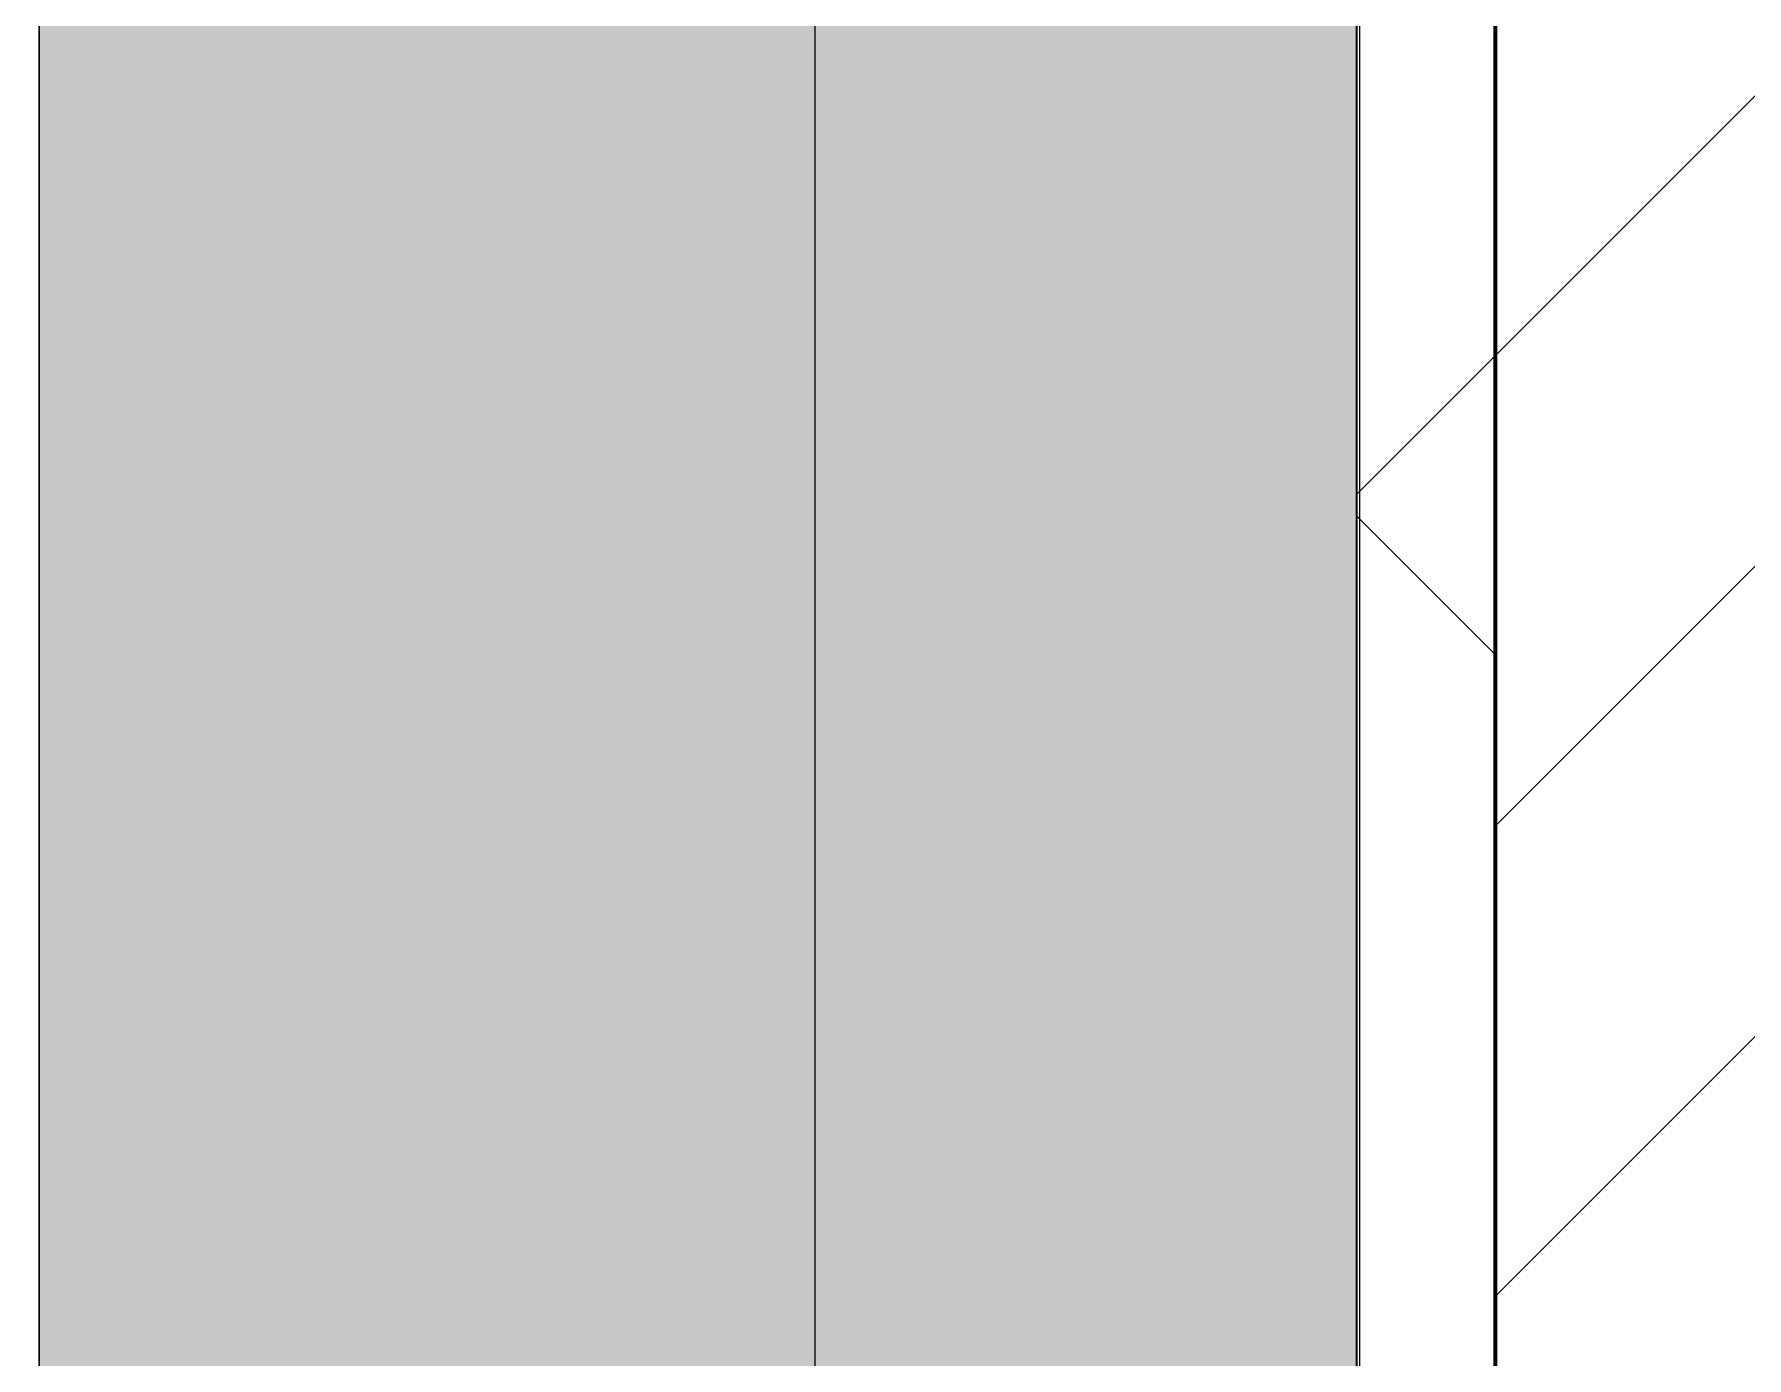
# Model space of a CAD drawing. Header units: millimetres. Extents: x -794334 to -714814, y -17806 to 22403.
# Drawn here: x -749299 to -748681, y 6057 to 6534 of the extents above; entities that cross this region are included whole.
import ezdxf
from ezdxf.xclip import XClip

# ---------------------------------------------------------------- set-up
doc = ezdxf.new("R2010")
doc.units = ezdxf.units.MM
doc.header["$XCLIPFRAME"] = 0
for name, color, linetype, lineweight in [('A-GENM', 1, 'Continuous', 9), ('A-GLAZ-CURT', 2, 'Continuous', 9), ('A-WALL', 5, 'Continuous', 35), ('A-WALL-FNSH', 2, 'Continuous', 35), ('A-WALL-PATT', 1, 'Continuous', 35)]:
    doc.layers.add(name, color=color, linetype=linetype, lineweight=lineweight)
doc.layers.add('A11_ALU.SOLID SHEET', color=2, linetype='Continuous')

# ---------------------------------------------------------------- blocks, each defined once
blk = doc.blocks.new('PPLS-PP19_Custom Tile Pattern - Custom Tile Pattern-V118-4252-01 ENLARGED CONCOURSE LEVEL - REFLECTED CEILING PLAN - SHEET 3')
at = {"layer": 'A-GLAZ-CURT'}
for p, q in [((-300, 0), (300, 0)), ((300, 0), (-300, 0)), ((195.99, 0), (213.31, 0)), ((213.31, 0), (195.99, 0)), ((230.06, 0), (300, 0)), ((-300, -50), (300, -50)), ((300, -50), (-300, -50))]:
    blk.add_line(p, q, dxfattribs=at)
for points, knots in [([(76.63, 0), (74.8, 0), (67.65, 0), (53.52, 0), (37, 0), (24.07, 0), (12.82, 0), (-2.9, 0), (-20.62, 0), (-32.81, 0), (-44.85, 0), (-51.43, 0), (-51.79, 0)], [-3095.572228, -3095.572228, -3095.572228, -3095.572228, -2950.589685, -2634.532728, -2313.748533, -2106.613311, -1925.670641, -1617.263037, -1290.787923, -1039.307308, -819.71621, -644.910881, -644.910881, -644.910881, -644.910881]), ([(-36.78, 0), (-32.43, 0), (-19.22, 0), (8.83, 0), (43.36, 0), (70.92, 0), (82.12, 0), (83.66, 0)], [-6191.144455, -6191.144455, -6191.144455, -6191.144455, -5862.463379, -5340.621928, -4573.028122, -4094.177415, -3869.465285, -3869.465285, -3869.465285, -3869.465285]), ([(70.61, 0), (66.16, 0), (55.8, 0), (39.61, 0), (24.74, 0), (2.64, 0), (-17.84, 0), (-30.57, 0), (-31.82, 0), (-32, 0)], [-4647.237329, -4647.237329, -4647.237329, -4647.237329, -4326.416877, -4098.545751, -3766.694881, -3333.063701, -2994.501669, -2698.150104, -2614.070998, -2614.070998, -2614.070998, -2614.070998]), ([(-30.52, 0), (-27.11, 0), (-17.83, 0), (5.99, 0), (22.06, 0), (37.44, 0), (45.92, 0), (57.76, 0), (64.47, 0), (72.74, 0), (75.22, 0), (76.03, 0), (76.21, 0)], [-2323.618664, -2323.618664, -2323.618664, -2323.618664, -2142.497158, -1716.209403, -1206.526904, -1089.329421, -901.315459, -753.071572, -495.328968, -421.953223, -334.951786, -290.452333, -290.452333, -290.452333, -290.452333]), ([(103.09, 0), (101.08, 0), (86.31, 0), (63.34, 0), (35.84, 0), (12, 0), (3.08, 0), (-1.67, 0), (-2.25, 0)], [-375.435014, -375.435014, -375.435014, -375.435014, -369.147452, -330.153101, -307.516438, -285.83788, -246.234814, -234.646884, -234.646884, -234.646884, -234.646884]), ([(3, 0), (3.81, 0), (16.33, 0), (42.82, 0), (88.72, 0), (120.63, 0), (138.28, 0), (138.53, 0)], [-432.383296, -432.383296, -432.383296, -432.383296, -429.606584, -390.253598, -346.313304, -291.370682, -290.5735, -290.5735, -290.5735, -290.5735]), ([(84.98, 0), (84.21, 0), (80.98, 0), (74.4, 0), (62.26, 0), (51.85, 0), (43.81, 0), (29.53, 0), (20.67, 0), (18.85, 0), (18.16, 0)], [-7205.068504, -7205.068504, -7205.068504, -7205.068504, -7135.649961, -6924.452779, -6738.82075, -6548.303034, -6314.283804, -6135.05769, -5972.647715, -5832.674503, -5832.674503, -5832.674503, -5832.674503]), ([(27.44, 0), (27.9, 0), (29.54, 0), (38.07, 0), (53.39, 0), (71.67, 0), (83.41, 0), (85.01, 0), (85.91, 0)], [-5037.309798, -5037.309798, -5037.309798, -5037.309798, -4887.603822, -4705.298446, -4353.683244, -3960.84581, -3759.045785, -3446.580388, -3446.580388, -3446.580388, -3446.580388]), ([(27.89, 0), (29.09, 0), (33.4, 0), (48.37, 0), (66.56, 0), (80, 0), (86.01, 0)], [-147.777612, -147.777612, -147.777612, -147.777612, -135.792042, -118.513713, -97.899267, -80.170409, -80.170409, -80.170409, -80.170409]), ([(136.44, 0), (121.66, 0), (86.93, 0), (51.16, 0), (31.18, 0)], [-106.750556, -106.750556, -106.750556, -106.750556, -59.610984, 0, 0, 0, 0]), ([(168.37, 0), (167.68, 0), (162.47, 0), (147.02, 0), (109.77, 0), (76.86, 0), (57.82, 0), (46.51, 0), (41.18, 0), (36.02, 0), (35.54, 0), (35.54, 0)], [-543.375029, -543.375029, -543.375029, -543.375029, -530.793311, -458.593899, -401.860199, -357.622665, -341.267687, -334.000314, -326.15566, -319.318397, -317.489778, -317.489778, -317.489778, -317.489778]), ([(36.29, 0), (37.77, 0), (48.82, 0), (63.31, 0), (77.21, 0), (85.43, 0)], [-314.598523, -314.598523, -314.598523, -314.598523, -305.899624, -287.17622, -255.559425, -255.559425, -255.559425, -255.559425]), ([(76.22, 0), (75.58, 0), (73.64, 0), (71.05, 0), (70.61, 0)], [-193.634889, -193.634889, -193.634889, -193.634889, -31.537676, 0, 0, 0, 0]), ([(86.02, 0), (87.39, 0), (102.76, 0), (124.45, 0), (132.42, 0), (134.6, 0)], [-254.801094, -254.801094, -254.801094, -254.801094, -249.500363, -194.761443, -152.241002, -152.241002, -152.241002, -152.241002]), ([(114.39, 0), (114.2, 0), (112.08, 0), (105.42, 0), (93.75, 0), (89.2, 0), (86.03, 0)], [-8148.58938, -8148.58938, -8148.58938, -8148.58938, -8105.191388, -7723.759874, -7531.75727, -7237.043994, -7237.043994, -7237.043994, -7237.043994]), ([(86.3, 0), (91.76, 0), (105.16, 0), (116.36, 0), (128.63, 0), (128.95, 0)], [-79.87979, -79.87979, -79.87979, -79.87979, -63.759246, -39.050993, -35.895543, -35.895543, -35.895543, -35.895543]), ([(94.4, 0), (94.4, 0), (94.64, 0), (99.11, 0), (108.97, 0), (120.79, 0), (139.94, 0), (155.95, 0), (166.39, 0), (169.03, 0)], [-2348.345796, -2348.345796, -2348.345796, -2348.345796, -2310.419338, -2233.599744, -2052.234781, -1843.028543, -1530.39897, -1095.004608, -943.137827, -943.137827, -943.137827, -943.137827]), ([(129.02, 0), (129.02, 0), (124.41, 0), (122.35, 0), (114.96, 0), (108.04, 0), (103.09, 0)], [-35.386604, -35.386604, -35.386604, -35.386604, -31.430235, -22.807238, -15.488593, 0, 0, 0, 0]), ([(157.9, 0), (156.77, 0), (151.67, 0), (143.29, 0), (134.04, 0), (126.24, 0), (118.6, 0), (114.23, 0), (111.98, 0), (105.66, 0), (105.23, 0), (105.23, 0)], [-10292.955006, -10292.955006, -10292.955006, -10292.955006, -10098.273015, -9847.788484, -9677.714971, -9567.007022, -9453.21225, -9220.200448, -9012.77275, -8966.157302, -8929.495943, -8929.495943, -8929.495943, -8929.495943]), ([(105.26, 0), (105.52, 0), (111.01, 0), (112.65, 0), (113.59, 0)], [-8920.561005, -8920.561005, -8920.561005, -8920.561005, -8814.835624, -8577.462505, -8577.462505, -8577.462505, -8577.462505]), ([(128.58, 0), (128.8, 0), (130.16, 0), (139.26, 0), (152.67, 0), (161.24, 0), (162.19, 0), (162.75, 0)], [-633.326174, -633.326174, -633.326174, -633.326174, -627.736123, -618.981161, -602.094757, -592.980799, -581.414464, -581.414464, -581.414464, -581.414464]), ([(137.1, 0), (136, 0), (133.64, 0), (129.87, 0), (129.11, 0)], [-670.405967, -670.405967, -670.405967, -670.405967, -651.020627, -640.742133, -640.742133, -640.742133, -640.742133]), ([(169.06, 0), (168.35, 0), (166.29, 0), (161.95, 0), (161.28, 0), (158.35, 0), (157.85, 0), (157.77, 0)], [-10877.457703, -10877.457703, -10877.457703, -10877.457703, -10839.086983, -10768.332124, -10666.779182, -10580.760289, -10550.278881, -10550.278881, -10550.278881, -10550.278881]), ([(300, 0), (286.53, 0), (254.22, 0), (207.11, 0), (177.41, 0), (159.34, 0), (158.33, 0), (158.3, 0)], [-285.253232, -285.253232, -285.253232, -285.253232, -244.693688, -187.987675, -143.776725, -129.632772, -123.352749, -123.352749, -123.352749, -123.352749]), ([(159.07, 0), (159.13, 0), (160.84, 0), (164, 0), (167.97, 0), (168.98, 0)], [-115.643202, -115.643202, -115.643202, -115.643202, -114.681583, -87.660824, -79.288999, -79.288999, -79.288999, -79.288999]), ([(162.75, 0), (165.4, 0), (170.91, 0), (172.61, 0), (172.61, 0)], [-111.264224, -111.264224, -111.264224, -111.264224, -56.742688, -19.085662, -19.085662, -19.085662, -19.085662]), ([(247.1, 0), (246.76, 0), (245.04, 0), (238.34, 0), (226.56, 0), (221.1, 0), (200.27, 0), (182.99, 0), (174.28, 0), (169.7, 0), (169, 0)], [-9649.085549, -9649.085549, -9649.085549, -9649.085549, -9581.591397, -9406.094246, -9221.510254, -9016.44624, -8717.832359, -8253.978395, -8152.463617, -8070.337978, -8070.337978, -8070.337978, -8070.337978]), ([(215.22, 0), (214.62, 0), (210.55, 0), (203.98, 0), (187.54, 0), (175.3, 0), (169.49, 0)], [-203.825446, -203.825446, -203.825446, -203.825446, -198.527383, -184.406837, -162.427601, -142.916156, -142.916156, -142.916156, -142.916156]), ([(169.79, 0), (171.26, 0), (176.13, 0), (185.98, 0), (208.82, 0), (219.42, 0), (230.06, 0)], [-77.095468, -77.095468, -77.095468, -77.095468, -65.295536, -41.623857, -24.459831, 0, 0, 0, 0]), ([(169.82, 0), (176.7, 0), (186.92, 0), (193.62, 0), (194.69, 0), (194.79, 0)], [-927.925489, -927.925489, -927.925489, -927.925489, -529.74427, -295.064701, -265.121568, -265.121568, -265.121568, -265.121568]), ([(193.8, 0), (193.33, 0), (190.11, 0), (183.59, 0), (173.7, 0), (169.92, 0)], [-11665.349007, -11665.349007, -11665.349007, -11665.349007, -11565.880756, -11105.624034, -10893.377381, -10893.377381, -10893.377381, -10893.377381]), ([(171.51, 0), (176.48, 0), (193.23, 0), (201.73, 0), (208.81, 0), (213.9, 0), (234.62, 0), (248.11, 0), (251.94, 0)], [-7971.819559, -7971.819559, -7971.819559, -7971.819559, -7784.112253, -7606.717214, -7289.299508, -7042.621073, -6582.165592, -6387.496107, -6387.496107, -6387.496107, -6387.496107]), ([(172.07, 0), (177.66, 0), (187.87, 0), (201.08, 0), (207.47, 0), (213.96, 0), (215.11, 0)], [-255.364076, -255.364076, -255.364076, -255.364076, -237.955587, -223.92608, -215.862851, -208.75215, -208.75215, -208.75215, -208.75215]), ([(252.02, 0), (242.37, 0), (228.24, 0), (219.94, 0), (219.02, 0)], [-11686.583323, -11686.583323, -11686.583323, -11686.583323, -11162.864862, -10856.732305, -10856.732305, -10856.732305, -10856.732305]), ([(219.9, 0), (220.86, 0), (227.84, 0), (242.06, 0), (246.54, 0), (246.96, 0)], [-10670.940496, -10670.940496, -10670.940496, -10670.940496, -10511.382485, -9925.173265, -9834.877357, -9834.877357, -9834.877357, -9834.877357]), ([(252.03, 0), (258.28, 0), (269.62, 0), (281.71, 0), (291.71, 0), (296.52, 0), (297.86, 0), (298.09, 0)], [-6386.126273, -6386.126273, -6386.126273, -6386.126273, -6068.460911, -5766.029927, -5566.724884, -5280.360606, -5199.253518, -5199.253518, -5199.253518, -5199.253518]), ([(300, 0), (288.22, 0), (272.18, 0), (256.29, 0), (252.36, 0)], [-12528.858583, -12528.858583, -12528.858583, -12528.858583, -11905.454923, -11692.795444, -11692.795444, -11692.795444, -11692.795444]), ([(284.76, 0), (284.76, 0), (285.09, 0), (287.47, 0), (293.59, 0), (297.76, 0), (300, 0)], [-4110.630118, -4110.630118, -4110.630118, -4110.630118, -4053.389046, -3959.664717, -3862.421465, -3746.95702, -3746.95702, -3746.95702, -3746.95702]), ([(297.38, 0), (295.84, 0), (291.62, 0), (285.38, 0), (284.87, 0)], [-4803.172655, -4803.172655, -4803.172655, -4803.172655, -4358.271401, -4143.037883, -4143.037883, -4143.037883, -4143.037883])]:
    blk.add_open_spline(points, degree=3, knots=knots, dxfattribs=at)
for points in [[(80.35, 0), (79.57, 0), (78.27, 0), (76.63, 0)], [(84.06, 0), (83.48, 0), (82.41, 0), (81.72, 0)], [(87.16, 0), (89.12, 0), (92.58, 0), (94.33, 0)], [(168.75, 0), (168.84, 0), (169.88, 0), (171.51, 0)], [(195.11, 0), (194.91, 0), (194.44, 0), (193.8, 0)]]:
    blk.add_open_spline(points, degree=3, dxfattribs=at)
blk = doc.blocks.new('PPLS-PP19_Custom Tile Pattern - Custom Tile Pattern-V119-4252-01 ENLARGED CONCOURSE LEVEL - REFLECTED CEILING PLAN - SHEET 3')
at = {"layer": 'A-GLAZ-CURT'}
for p, q in [((-300, 0), (300, 0)), ((300, 0), (-300, 0)), ((-293.07, 0), (-275.75, 0)), ((-275.75, 0), (-293.07, 0)), ((-222.32, 0), (-205, 0)), ((-205, 0), (-222.32, 0)), ((-300, -50), (300, -50)), ((300, -50), (-300, -50))]:
    blk.add_line(p, q, dxfattribs=at)
at = {"layer": 'A-GLAZ-CURT', "flags": 128}
for points in [[(-300, 0), (-291.56, 0), (-283.3, 0), (-275.2, 0), (-267.26, 0), (-259.45, 0), (-251.77, 0), (-244.2, 0), (-236.74, 0), (-229.36, 0), (-222.06, 0), (-214.83, 0), (-207.71, 0), (-200.76, 0), (-194.02, 0), (-187.54, 0), (-181.95, 0)], [(-125.17, 0), (-128.55, 0), (-134.16, 0), (-140.03, 0), (-145.5, 0), (-150.63, 0), (-155.53, 0), (-160.27, 0), (-164.95, 0), (-169.65, 0), (-174.47, 0), (-179.49, 0), (-184.81, 0), (-190.44, 0), (-196.37, 0), (-202.58, 0), (-209.04, 0), (-215.73, 0), (-222.63, 0), (-229.72, 0), (-236.97, 0), (-244.39, 0), (-251.96, 0), (-259.67, 0), (-267.51, 0), (-275.48, 0), (-283.55, 0), (-291.73, 0), (-300, 0)], [(-181.38, 0), (-175.58, 0), (-170.25, 0), (-165.64, 0), (-162.01, 0), (-159.53, 0), (-157.46, 0), (-154.52, 0), (-149.42, 0), (-141.84, 0), (-132.81, 0), (-126.08, 0)]]:
    blk.add_lwpolyline(points, dxfattribs=at)
at = {"layer": 'A-GLAZ-CURT'}
for points, knots in [([(-300, 0), (-284.65, 0), (-236.57, 0), (-174.61, 0), (-129.95, 0), (-110.8, 0), (-99.5, 0), (-91.46, 0)], [-5323.127839, -5323.127839, -5323.127839, -5323.127839, -4502.809032, -2700.551212, -1002.059161, -460.363443, 0, 0, 0, 0]), ([(-182.87, 0), (-192.84, 0), (-223.34, 0), (-262.56, 0), (-294.48, 0), (-300, 0)], [-15861.324362, -15861.324362, -15861.324362, -15861.324362, -15131.813646, -13729.592194, -13439.944408, -13439.944408, -13439.944408, -13439.944408]), ([(-137.88, 0), (-140.56, 0), (-147.66, 0), (-147.69, 0), (-158.72, 0), (-174.02, 0), (-185.59, 0), (-209.77, 0), (-232.01, 0), (-255.22, 0), (-261.45, 0), (-263.63, 0), (-263.99, 0)], [-3187.727384, -3187.727384, -3187.727384, -3187.727384, -2919.378265, -2477.344047, -2237.412286, -2029.680487, -1755.085331, -1400.429864, -858.079193, -543.655514, -208.940337, -132.821974, -132.821974, -132.821974, -132.821974]), ([(-258.6, 0), (-257.91, 0), (-254.26, 0), (-241.25, 0), (-225.99, 0), (-213.1, 0), (-200.2, 0), (-190.35, 0), (-183.46, 0), (-181.96, 0)], [-5722.54675, -5722.54675, -5722.54675, -5722.54675, -5657.471696, -5413.335975, -5017.494783, -4832.723979, -4666.091899, -4349.945572, -4263.879454, -4263.879454, -4263.879454, -4263.879454]), ([(-181.96, 0), (-187.07, 0), (-200.7, 0), (-216.65, 0), (-231.26, 0), (-233.46, 0), (-234, 0)], [-1696.988761, -1696.988761, -1696.988761, -1696.988761, -1422.553702, -978.033455, -846.069444, -682.911962, -682.911962, -682.911962, -682.911962]), ([(-233.49, 0), (-233.44, 0), (-232.38, 0), (-230.74, 0), (-225.3, 0), (-223.63, 0)], [-455.274641, -455.274641, -455.274641, -455.274641, -440.605512, -119.536984, 0, 0, 0, 0]), ([(-223.63, 0), (-219.39, 0), (-206.17, 0), (-188.58, 0), (-169.02, 0), (-152.12, 0), (-136.84, 0), (-127.33, 0), (-124.19, 0), (-123.43, 0), (-123.28, 0)], [-5463.295695, -5463.295695, -5463.295695, -5463.295695, -5161.076232, -4739.070012, -4465.409639, -4149.119819, -3839.893365, -3647.167523, -3488.92562, -3439.852845, -3439.852845, -3439.852845, -3439.852845]), ([(-99.25, 0), (-109.74, 0), (-134.82, 0), (-164.88, 0), (-181.96, 0)], [-18282.704316, -18282.704316, -18282.704316, -18282.704316, -17136.203329, -15883.513303, -15883.513303, -15883.513303, -15883.513303]), ([(-181.92, 0), (-177.34, 0), (-169.54, 0), (-158.7, 0), (-157.22, 0)], [-4263.105297, -4263.105297, -4263.105297, -4263.105297, -4000.813434, -3840.635403, -3840.635403, -3840.635403, -3840.635403]), ([(-133.82, 0), (-135.51, 0), (-137.8, 0), (-149.31, 0), (-162.01, 0), (-172.8, 0), (-180.34, 0), (-181.38, 0)], [-2731.647847, -2731.647847, -2731.647847, -2731.647847, -2418.507304, -2308.929706, -2113.765672, -1763.376603, -1707.279905, -1707.279905, -1707.279905, -1707.279905]), ([(-152.35, 0), (-151.03, 0), (-147.71, 0), (-143.57, 0), (-138.62, 0)], [-3494.978217, -3494.978217, -3494.978217, -3494.978217, -3371.022232, -3227.460399, -3227.460399, -3227.460399, -3227.460399]), ([(-118.78, 0), (-121.86, 0), (-126.28, 0), (-136.96, 0), (-147.46, 0), (-150.03, 0), (-150.57, 0)], [-5938.474035, -5938.474035, -5938.474035, -5938.474035, -5700.061948, -5508.838257, -5298.784692, -5196.16478, -5196.16478, -5196.16478, -5196.16478]), ([(-150.34, 0), (-150.07, 0), (-147.75, 0), (-142.6, 0), (-127.26, 0), (-111.11, 0), (-102.6, 0), (-98.96, 0)], [-4948.728362, -4948.728362, -4948.728362, -4948.728362, -4883.323924, -4440.880425, -4054.690705, -3793.097032, -3600.756402, -3600.756402, -3600.756402, -3600.756402]), ([(-26.75, 0), (-27.82, 0), (-36.18, 0), (-53.55, 0), (-78.2, 0), (-110.94, 0), (-130.52, 0), (-147.74, 0), (-149.07, 0)], [-8718.362214, -8718.362214, -8718.362214, -8718.362214, -8532.293389, -8073.216054, -7508.296369, -7004.680444, -6449.282163, -6277.220794, -6277.220794, -6277.220794, -6277.220794]), ([(-148.23, 0), (-146.94, 0), (-140.15, 0), (-137.28, 0), (-133.93, 0), (-128.78, 0), (-126.5, 0)], [-6162.058746, -6162.058746, -6162.058746, -6162.058746, -6017.569127, -5560.701257, -5364.112219, -5231.017328, -5231.017328, -5231.017328, -5231.017328]), ([(-86.16, 0), (-91.37, 0), (-104.13, 0), (-122.65, 0), (-139.03, 0), (-146.11, 0), (-146.95, 0)], [-1681.3698, -1681.3698, -1681.3698, -1681.3698, -1374.161226, -945.742622, -741.901385, -489.130243, -489.130243, -489.130243, -489.130243]), ([(-146.69, 0), (-146.59, 0), (-145.49, 0), (-135.69, 0), (-128.29, 0), (-125.15, 0)], [-420.34245, -420.34245, -420.34245, -420.34245, -406.956646, -290.263673, 0, 0, 0, 0]), ([(-127.41, 0), (-131.63, 0), (-133.16, 0), (-134.09, 0), (-134.15, 0)], [-8540.990293, -8540.990293, -8540.990293, -8540.990293, -8266.114998, -8246.473386, -8246.473386, -8246.473386, -8246.473386]), ([(-134.15, 0), (-133.32, 0), (-130.31, 0), (-117.33, 0), (-92.04, 0), (-74.02, 0), (-62.74, 0), (-60.36, 0), (-59.97, 0)], [-7657.439573, -7657.439573, -7657.439573, -7657.439573, -7293.749979, -6839.55839, -6236.997189, -5713.340575, -5140.470607, -5006.787413, -5006.787413, -5006.787413, -5006.787413]), ([(-120.13, 0), (-120.14, 0), (-120.24, 0), (-121.3, 0), (-129.25, 0), (-133.82, 0)], [-2933.992132, -2933.992132, -2933.992132, -2933.992132, -2920.575025, -2840.280255, -2731.647847, -2731.647847, -2731.647847, -2731.647847]), ([(-113.43, 0), (-113.44, 0), (-113.96, 0), (-119.73, 0), (-125.43, 0), (-127.03, 0), (-127.41, 0)], [-328.499627, -328.499627, -328.499627, -328.499627, -282.672656, -98.539552, -24.539552, 0, 0, 0, 0]), ([(-126.5, 0), (-122.44, 0), (-112.67, 0), (-103.57, 0), (-98.95, 0)], [-5231.017328, -5231.017328, -5231.017328, -5231.017328, -4994.692869, -4741.118065, -4741.118065, -4741.118065, -4741.118065]), ([(-125.15, 0), (-124.93, 0), (-121.96, 0), (-113.01, 0), (-104.01, 0), (-100.24, 0), (-99.68, 0)], [-3362.7396, -3362.7396, -3362.7396, -3362.7396, -3342.215224, -3074.362186, -2902.289527, -2872.340075, -2872.340075, -2872.340075, -2872.340075]), ([(-122.08, 0), (-122.01, 0), (-121.69, 0), (-121.2, 0), (-120.88, 0)], [-3136.336417, -3136.336417, -3136.336417, -3136.336417, -3110.304437, -3035.164275, -3035.164275, -3035.164275, -3035.164275]), ([(-99.02, 0), (-101.77, 0), (-106.74, 0), (-114.02, 0), (-117.28, 0), (-118.78, 0)], [-371.154627, -371.154627, -371.154627, -371.154627, -229.489605, -116.330425, 0, 0, 0, 0]), ([(-117.74, 0), (-117.19, 0), (-114.78, 0), (-113.43, 0), (-113.43, 0)], [-821.249067, -821.249067, -821.249067, -821.249067, -394.672656, -330.879064, -330.879064, -330.879064, -330.879064]), ([(-57.44, 0), (-58.49, 0), (-66.33, 0), (-85.2, 0), (-107.61, 0), (-116.56, 0), (-117.56, 0)], [-2947.210936, -2947.210936, -2947.210936, -2947.210936, -2842.901703, -2193.204658, -1433.981041, -985.49888, -985.49888, -985.49888, -985.49888]), ([(-115.82, 0), (-114.96, 0), (-110.41, 0), (-96.78, 0), (-71.33, 0), (-42.53, 0), (-12.78, 0), (4.23, 0), (9.64, 0), (10.14, 0), (10.18, 0)], [-5724.064692, -5724.064692, -5724.064692, -5724.064692, -5430.283136, -5103.229623, -4799.173296, -4065.652676, -3589.737505, -3285.047089, -3066.359526, -3044.715262, -3044.715262, -3044.715262, -3044.715262]), ([(-99.7, 0), (-103.93, 0), (-112.32, 0), (-114.94, 0), (-115.63, 0)], [-730.731663, -730.731663, -730.731663, -730.731663, -501.969187, -243.577221, -243.577221, -243.577221, -243.577221]), ([(-58.02, 0), (-62.73, 0), (-75.69, 0), (-89.38, 0), (-98.12, 0), (-98.96, 0)], [-1461.463326, -1461.463326, -1461.463326, -1461.463326, -1208.454564, -789.402658, -744.009379, -744.009379, -744.009379, -744.009379]), ([(-72.93, 0), (-75.51, 0), (-83.45, 0), (-93.09, 0), (-98.95, 0)], [-19442.345229, -19442.345229, -19442.345229, -19442.345229, -18935.241197, -18293.537843, -18293.537843, -18293.537843, -18293.537843]), ([(-36.33, 0), (-36.43, 0), (-37.27, 0), (-45.02, 0), (-46.13, 0), (-60.59, 0), (-78.72, 0), (-91.83, 0), (-98.95, 0)], [-1855.773136, -1855.773136, -1855.773136, -1855.773136, -1810.870157, -1672.078046, -1405.135169, -1060.00838, -740.068933, -372.382862, -372.382862, -372.382862, -372.382862]), ([(-98.95, 0), (-94.22, 0), (-84.41, 0), (-71.67, 0), (-65.93, 0), (-65.07, 0)], [-2859.337317, -2859.337317, -2859.337317, -2859.337317, -2605.247022, -2322.099534, -2241.8264, -2241.8264, -2241.8264, -2241.8264]), ([(-98.5, 0), (-95.03, 0), (-82.02, 0), (-66.49, 0), (-59.11, 0), (-57.64, 0)], [-4732.825202, -4732.825202, -4732.825202, -4732.825202, -4542.524482, -4008.285538, -3860.98898, -3860.98898, -3860.98898, -3860.98898]), ([(-98.22, 0), (-94.71, 0), (-86.23, 0), (-75.26, 0), (-68.41, 0), (-65.12, 0), (-63.63, 0)], [-3587.828063, -3587.828063, -3587.828063, -3587.828063, -3402.597032, -3144.956779, -3050.982048, -2969.237017, -2969.237017, -2969.237017, -2969.237017]), ([(-91.46, 0), (-90.09, 0), (-84.7, 0), (-77.43, 0), (-72.73, 0), (-72.64, 0), (-72.64, 0)], [-19832.387487, -19832.387487, -19832.387487, -19832.387487, -19753.885894, -19541.04734, -19478.625389, -19471.062469, -19471.062469, -19471.062469, -19471.062469]), ([(-63.96, 0), (-64.13, 0), (-72.5, 0), (-80.63, 0), (-86.16, 0)], [-2171.769325, -2171.769325, -2171.769325, -2171.769325, -2007.031671, -1681.3698, -1681.3698, -1681.3698, -1681.3698]), ([(-29.03, 0), (-33.97, 0), (-43.74, 0), (-56.37, 0), (-71.66, 0), (-77.83, 0), (-82.66, 0), (-83.28, 0), (-83.28, 0)], [-2680.714891, -2680.714891, -2680.714891, -2680.714891, -2413.671296, -2161.752162, -2006.592567, -1646.621388, -1424.436217, -1393.971743, -1393.971743, -1393.971743, -1393.971743]), ([(-83.28, 0), (-83.28, 0), (-82.91, 0), (-76.14, 0), (-67.12, 0), (-60.52, 0), (-57.43, 0)], [-1393.4169, -1393.4169, -1393.4169, -1393.4169, -1353.722004, -1274.333717, -1073.56893, -872.89549, -872.89549, -872.89549, -872.89549]), ([(-66.39, 0), (-66.39, 0), (-63.63, 0), (-53.63, 0), (-34.42, 0), (-29.82, 0), (-29.19, 0)], [-2493.31794, -2493.31794, -2493.31794, -2493.31794, -2315.303971, -1809.437387, -963.711516, -666.19313, -666.19313, -666.19313, -666.19313]), ([(-58.46, 0), (-62.45, 0), (-65.96, 0), (-66.37, 0), (-66.38, 0)], [-2831.320802, -2831.320802, -2831.320802, -2831.320802, -2542.574734, -2498.224237, -2498.224237, -2498.224237, -2498.224237]), ([(-63.63, 0), (-61.49, 0), (-59.33, 0), (-57.93, 0), (-57.86, 0)], [-2969.237017, -2969.237017, -2969.237017, -2969.237017, -2851.217951, -2845.518808, -2845.518808, -2845.518808, -2845.518808])]:
    blk.add_open_spline(points, degree=3, knots=knots, dxfattribs=at)
blk = doc.blocks.new('Curved Concourse Ceiling8 - Curved Concourse Ceiling-12516553-4252-01 ENLARGED CONCOURSE LEVEL - REFLECTED CEILING PLAN - SHEET 3')
at = {"layer": 'A-GENM'}
h = blk.add_hatch(color=256, dxfattribs=at)
h.paths.add_polyline_path([(-748821.9, 4129.02), (-748821.9, 9894.02), (-754917.32, 9894.02), (-754917.24, 4129.02), (-749214.91, 4129.02)])
h.paths.add_polyline_path([(-754645.01, 4329.02), (-754717.32, 4329.02), (-754717.32, 9694.02), (-749017.32, 9694.02), (-749017.32, 4329.02), (-753558.99, 4329.02)])
blk.add_hatch(color=256, dxfattribs=at).paths.add_polyline_path([(-749017.32, 4329.02), (-749017.32, 9694.02), (-749297.32, 9414.02), (-749297.32, 4609.02), (-749055.84, 4367.54)])
for p, q in [((-749017.32, 4329.02), (-749017.32, 9694.02)), ((-749017.32, 4329.02), (-749017.32, 9694.02)), ((-749297.32, 9414.02), (-749297.32, 4609.02)), ((-749297.32, 4609.02), (-749297.32, 9414.02))]:
    blk.add_line(p, q, dxfattribs=at)
blk = doc.blocks.new('*U1029')
at = {"layer": 'A-GENM'}
blk.add_blockref('Curved Concourse Ceiling8 - Curved Concourse Ceiling-12516553-4252-01 ENLARGED CONCOURSE LEVEL - REFLECTED CEILING PLAN - SHEET 3', (778882.37, -3579.02), dxfattribs=at)
at = {"layer": 'A-GLAZ-CURT', "rotation": 90}
for name, p in [('PPLS-PP19_Custom Tile Pattern - Custom Tile Pattern-V119-4252-01 ENLARGED CONCOURSE LEVEL - REFLECTED CEILING PLAN - SHEET 3', (30060.48, 3015)), ('PPLS-PP19_Custom Tile Pattern - Custom Tile Pattern-V118-4252-01 ENLARGED CONCOURSE LEVEL - REFLECTED CEILING PLAN - SHEET 3', (30060.48, 2415))]:
    blk.add_blockref(name, p, dxfattribs=at)
blk = doc.blocks.new('*U1228')
blk.add_lwpolyline([(0, 0), (6100, 0), (6100, 5765), (0, 5765)], close=True)
blk = doc.blocks.new('*U1630')
blk.add_lwpolyline([(-4139.52, 6315), (-75674.95, 6315), (-75674.95, 550), (-4139.52, 550)], close=True)
blk.add_blockref('*U1228', (-10239.52, 550))

msp = doc.modelspace()

# ---------------------------------------------------------------- block references
at = {"layer": 'A11_ALU.SOLID SHEET'}
ref = msp.add_blockref('*U1630', (-744681.24, 3579.02), dxfattribs=at)
XClip(ref).set_block_clipping_path([(-45802.4668593339, -9620.0029952967), (23702.8690583039, 10334.9999958097)])

# ---------------------------------------------------------------- next in the draw order: hatches: boundary and pattern name
at = {"layer": 'A-WALL-PATT', "lineweight": 9}
h = msp.add_hatch(dxfattribs=at)
h.set_pattern_fill('FP_2', color=256, style=0, pattern_type=2)
h.set_pattern_definition([(45, (0, 0), (-84.852814, 84.852814), [])])
h.paths.add_polyline_path([(-748671.9, 3879.02), (-748571.9, 3879.02), (-748571.9, 9944.02), (-748771.9, 9944.02), (-748771.9, 3879.02)])
h = msp.add_hatch(dxfattribs=at)
h.set_pattern_fill('FP_5', color=256, style=0, pattern_type=2)
h.set_pattern_definition([(45, (0, 0), (-212.13203, 212.13203), []), (135, (0, 0), (-212.13203, -212.13203), [])])
h.paths.add_polyline_path([(-748821.9, 3829.02), (-748771.9, 3829.02), (-748771.9, 9894.02), (-748821.9, 9894.02), (-748821.9, 4419.87)])

# ---------------------------------------------------------------- next in the draw order: linework, layer by layer
at = {"layer": 'A-WALL', "color": 7, "lineweight": 70}
msp.add_line((-748771.9, 3879.02), (-748771.9, 9944.02), dxfattribs=at)
at = {"layer": 'A-WALL-FNSH', "color": 250}
for p, q in [((-748821.9, 3829.02), (-748821.9, 9894.02)), ((-748771.9, 9894.02), (-748771.9, 3879.02))]:
    msp.add_line(p, q, dxfattribs=at)

# ---------------------------------------------------------------- next in the draw order: block references
msp.add_blockref('*U1029', (-778882.37, 3579.02))

doc.saveas('drawing.dxf')
